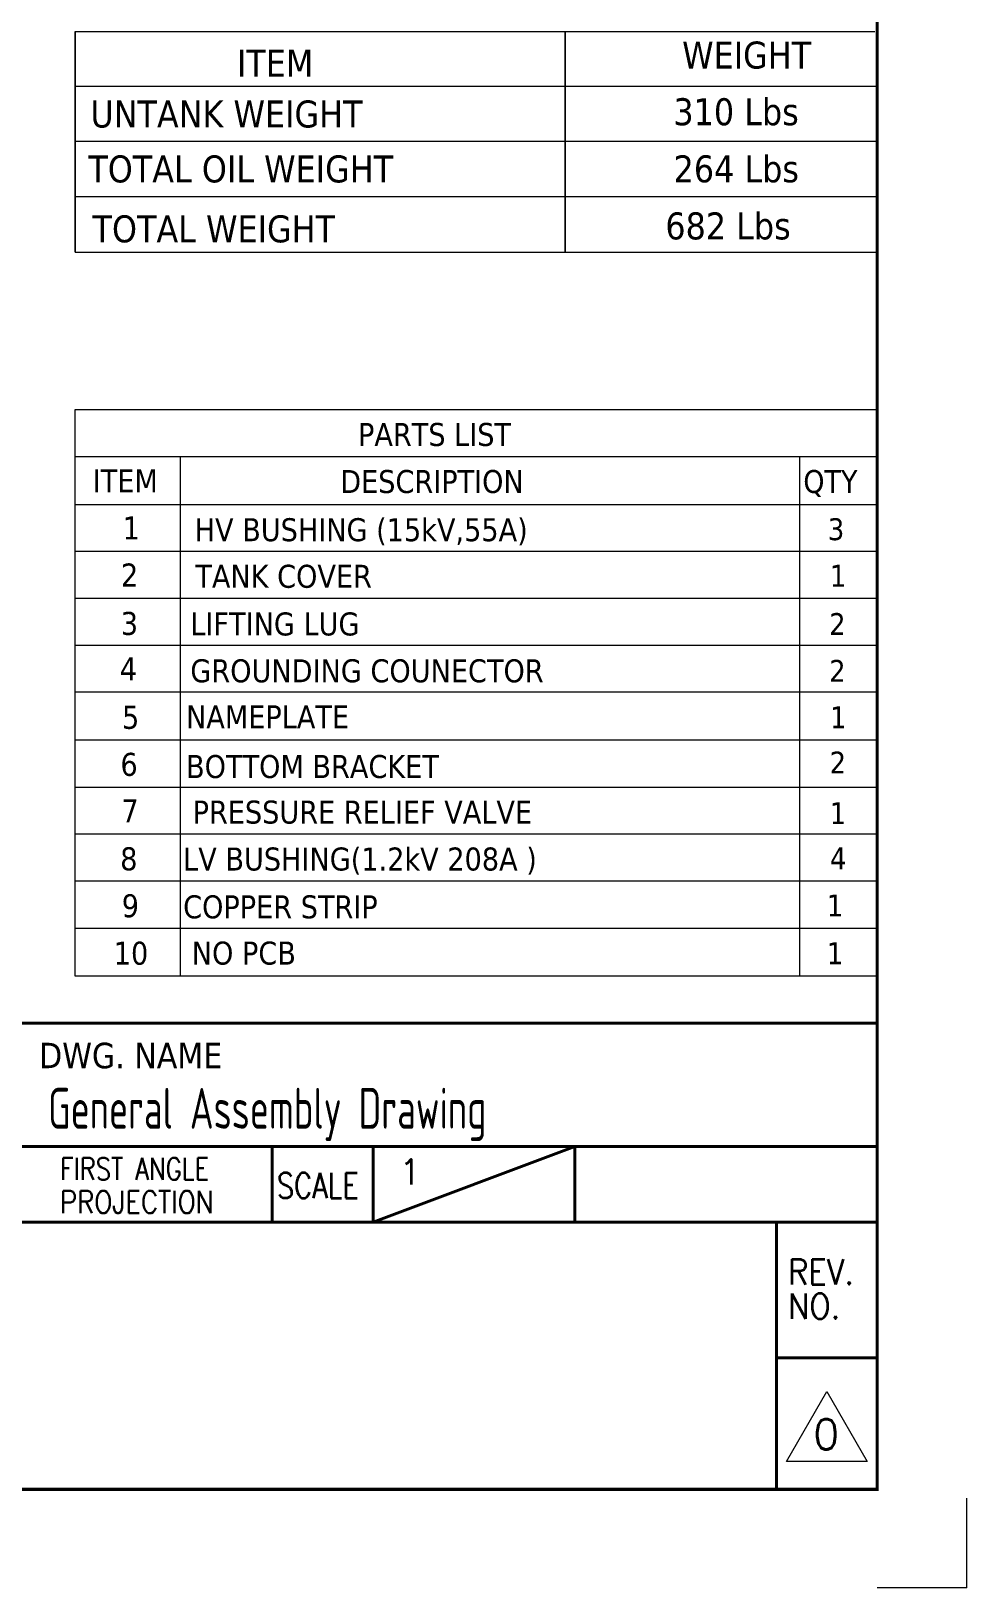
# Model space of a CAD drawing. Header units: millimetres. Extents: x 0 to 6631, y 0 to 4689.
# Drawn here: x 4982 to 6631, y 0 to 2742 of the extents above; entities that cross this region are included whole.
import ezdxf

# ---------------------------------------------------------------- set-up
doc = ezdxf.new("R2010")
doc.units = ezdxf.units.MM
doc.header["$LTSCALE"] = 13
doc.layers.add('1', color=4, linetype='Continuous')
doc.layers.add('2', color=3, linetype='Continuous')
doc.layers.add('paper', color=254, linetype='Continuous', plot=False)
doc.layers.add('铁心', color=3, linetype='Continuous', lineweight=0)
doc.styles.add('ROMANS', font='romans.shx', dxfattribs={"bigfont": 'whgtxt.shx'})
doc.styles.get("Standard").update_dxf_attribs({"font": 'gbenor.shx', "bigfont": 'gbcbig.shx'})
doc.styles.add('Tahoma$001', font='tahoma.ttf', dxfattribs={"height": 2.159784})
doc.styles.add('Tahoma_txtstyle_28.93_0_0', font='tahoma.ttf')
doc.styles.add('Tahoma_txtstyle_30.40_0_0', font='tahoma.ttf')
doc.styles.add('Tahoma_txtstyle_30.51_0_0', font='tahoma.ttf')

msp = doc.modelspace()

# ---------------------------------------------------------------- linework, layer by layer
at = {"layer": '1', "color": 0, "lineweight": 40}
for p, q in [((3808.56, 994.59), (5201.41, 994.59)), ((3808.66, 994.59), (6472.75, 994.59)), ((410.47, 777.52), (6472.75, 777.52)), ((5407.12, 777.52), (5407.12, 644.32)), ((5939.93, 777.52), (5584.72, 644.32)), ((5584.72, 777.52), (5584.72, 644.32)), ((5939.93, 777.52), (5939.93, 644.32)), ((4963.1, 644.32), (6472.75, 644.32)), ((6295.15, 644.32), (6295.15, 173.66)), ((6295.15, 405.12), (6472.75, 405.12))]:
    msp.add_line(p, q, dxfattribs=at)
at = {"layer": '1', "color": 0, "lineweight": 40, "const_width": 5.53}
msp.add_lwpolyline([(410.47, 173.66), (6472.75, 173.66), (6472.75, 4530.93), (410.47, 4530.93), (410.47, 173.66)], dxfattribs=at)
at = {"layer": '2', "lineweight": 13}
for p, q in [((6312.91, 222.52), (6383.95, 345.57)), ((6383.95, 345.57), (6454.99, 222.52)), ((6454.99, 222.52), (6312.91, 222.52))]:
    msp.add_line(p, q, dxfattribs=at)
at = {"layer": 'paper', "lineweight": 13}
for q in [(6630.62, 157.87), (6472.75, 0)]:
    msp.add_line((6630.62, 0), q, dxfattribs=at)
at = {"layer": '铁心', "lineweight": 13}
for p, q in [((5060.15, 2741.1), (5060.15, 2611.82)), ((5060.15, 2611.82), (5060.15, 2741.1)), ((5060.15, 2741.1), (6468.6, 2741.1)), ((5923.29, 2741.1), (5923.29, 2611.82)), ((5923.29, 2611.82), (5923.29, 2741.1)), ((5060.15, 2644.6), (6472.75, 2644.6)), ((5060.15, 2462.51), (5060.15, 2611.82)), ((5060.15, 2611.82), (5060.15, 2462.51)), ((5923.29, 2462.51), (5923.29, 2611.82)), ((5923.29, 2611.82), (5923.29, 2462.51)), ((5060.15, 2547.7), (6472.75, 2547.7)), ((5060.15, 2352.29), (5060.15, 2462.51)), ((5060.15, 2462.51), (5060.15, 2352.29)), ((5060.15, 2450.8), (6472.75, 2450.8)), ((5923.29, 2352.29), (5923.29, 2462.51)), ((5923.29, 2462.51), (5923.29, 2352.29)), ((5060.15, 2352.29), (6472.75, 2352.29)), ((5244.76, 1992.58), (5244.76, 1077.44))]:
    msp.add_line(p, q, dxfattribs=at)
for points in [[(5060.15, 1077.44), (5060.15, 2075.43)], [(5060.15, 2075.43), (6472.75, 2075.43)], [(5060.15, 1992.58), (6472.75, 1992.58)], [(6335.84, 1992.58), (6335.84, 1077.44)], [(5060.15, 1908.01), (6472.75, 1908.01)], [(6472.75, 1825.5), (5060.15, 1825.5)], [(6472.75, 1742.65), (5060.15, 1742.65)], [(6472.75, 1659.8), (5060.15, 1659.8)], [(6472.75, 1577.29), (5060.15, 1577.29)], [(6472.75, 1492.73), (5060.15, 1492.73)], [(6472.75, 1409.88), (5060.15, 1409.88)], [(6472.75, 1327.37), (5060.15, 1327.37)], [(6472.75, 1244.52), (5060.15, 1244.52)], [(5060.15, 1161.67), (6472.75, 1161.67)], [(6472.75, 1077.44), (5060.15, 1077.44)]]:
    msp.add_lwpolyline(points, dxfattribs=at)

# ---------------------------------------------------------------- texts
at = {"layer": '1', "color": 4, "lineweight": 13, "width": 0.76}
msp.add_text('General Assembly Drawing', height=72, dxfattribs=at).set_placement((5012.29, 808.6))
at = {"layer": '2', "lineweight": 13, "style": 'ROMANS'}
for s, height, width, p in [('FIRST ANGLE', 39.0733, 0.8, (5033.2, 718.57)), ('SCALE', 44.402, 0.8, (5414.97, 686.37)), ('PROJECTION', 39.073, 0.86, (5033.2, 660.01)), ('REV.', 44.402, 0.9, (6315.34, 534.42)), ('NO.', 44.402, 0.9, (6315.34, 473.87))]:
    msp.add_text(s, height=height, dxfattribs=dict(at, width=width)).set_placement(p)
msp.add_text('1', height=44.4, dxfattribs=at).set_placement((5630.86, 710.7))
at = {"layer": '2', "color": 4, "lineweight": 13, "style": 'ROMANS'}
msp.add_text('0', height=53.28, dxfattribs=at).set_placement((6360.09, 243.84))
at = {"layer": '铁心', "lineweight": 13}
for s, height, style, p in [('ITEM', 47.513, 'Tahoma_txtstyle_30.51_0_0', (5344.8, 2661.72)), ('UNTANK WEIGHT', 47.5129, 'Tahoma_txtstyle_30.51_0_0', (5086.78, 2572.08)), ('310 Lbs', 47.513, 'Tahoma_txtstyle_30.51_0_0', (6113.69, 2576.05)), ('TOTAL OIL WEIGHT', 47.5129, 'Tahoma_txtstyle_30.51_0_0', (5083.08, 2475.33)), ('264 Lbs', 47.513, 'Tahoma_txtstyle_30.51_0_0', (6114, 2475.51)), ('TOTAL WEIGHT', 47.5129, 'Tahoma_txtstyle_30.51_0_0', (5090.49, 2369.78)), ('682 Lbs', 47.513, 'Tahoma_txtstyle_30.51_0_0', (6099.48, 2375)), ('PARTS LIST', 40.487, 'Tahoma_txtstyle_30.40_0_0', (5558.13, 2011.14)), ('ITEM', 40.487, 'Tahoma_txtstyle_30.40_0_0', (5090.75, 1929.32)), ('DESCRIPTION', 40.487, 'Tahoma_txtstyle_30.40_0_0', (5526.79, 1928.29)), ('QTY', 40.309, 'Tahoma$001', (6342.46, 1928.47)), ('1', 40.49, 'Tahoma_txtstyle_30.40_0_0', (5143.69, 1846.47)), (' HV BUSHING (15kV,55A)', 40.487, 'Tahoma_txtstyle_30.40_0_0', (5255.16, 1843.42)), ('3', 38.52, 'Tahoma_txtstyle_28.93_0_0', (6385.77, 1845.27)), ('2', 40.49, 'Tahoma_txtstyle_30.40_0_0', (5140.6, 1763.62)), ('TANK COVER', 40.487, 'Tahoma_txtstyle_30.40_0_0', (5271.6, 1761.38)), ('1', 38.52, 'Tahoma$001', (6389.21, 1763.28)), ('3', 40.49, 'Tahoma_txtstyle_30.40_0_0', (5140.25, 1678.36)), ('LIFTING LUG', 40.487, 'Tahoma_txtstyle_30.40_0_0', (5262.77, 1677.44)), ('2', 38.52, 'Tahoma_txtstyle_28.93_0_0', (6388.05, 1678.25)), ('4', 40.49, 'Tahoma_txtstyle_30.40_0_0', (5138.53, 1598.26)), ('GROUNDING COUNECTOR', 40.487, 'Tahoma_txtstyle_30.40_0_0', (5262.77, 1594.93)), ('2', 38.52, 'Tahoma_txtstyle_28.93_0_0', (6388.05, 1595.75)), ('5', 40.49, 'Tahoma_txtstyle_30.40_0_0', (5142.43, 1513.01)), ('NAMEPLATE', 40.487, 'Tahoma_txtstyle_30.40_0_0', (5255.16, 1513.87)), ('1', 38.52, 'Tahoma_txtstyle_28.93_0_0', (6389.55, 1513.87)), ('6', 40.49, 'Tahoma_txtstyle_30.40_0_0', (5139.63, 1430.16)), ('BOTTOM BRACKET', 40.487, 'Tahoma_txtstyle_30.40_0_0', (5255.16, 1426.34)), ('2', 38.52, 'Tahoma_txtstyle_28.93_0_0', (6388.9, 1434.34)), ('7', 40.49, 'Tahoma_txtstyle_30.40_0_0', (5141.37, 1348.34)), ('PRESSURE RELIEF VALVE', 40.487, 'Tahoma_txtstyle_30.40_0_0', (5266.79, 1346.08)), ('1', 38.52, 'Tahoma_txtstyle_28.93_0_0', (6389.06, 1345.05)), ('8', 40.49, 'Tahoma_txtstyle_30.40_0_0', (5139.21, 1263.77)), ('LV BUSHING(1.2kV 208A )', 40.487, 'Tahoma_txtstyle_30.40_0_0', (5250.1, 1263.44)), ('4', 38.52, 'Tahoma_txtstyle_28.93_0_0', (6389.55, 1265.49)), ('9', 40.49, 'Tahoma_txtstyle_30.40_0_0', (5141.97, 1181.09)), ('COPPER STRIP', 40.487, 'Tahoma_txtstyle_30.40_0_0', (5250.1, 1179.21)), ('1', 38.52, 'Tahoma_txtstyle_28.93_0_0', (6383.9, 1182.64)), ('10', 40.487, 'Tahoma_txtstyle_30.40_0_0', (5127.88, 1097.55)), (' NO PCB', 40.487, 'Tahoma_txtstyle_30.40_0_0', (5250.1, 1097.74)), ('1', 38.52, 'Tahoma_txtstyle_28.93_0_0', (6383.9, 1098.41)), ('DWG. NAME', 44.861, 'Tahoma_txtstyle_30.40_0_0', (4996.34, 915.19))]:
    msp.add_text(s, height=height, dxfattribs=dict(at, style=style)).set_placement(p)
at = {"layer": '铁心', "lineweight": 13, "insert": (6129.08, 2723.38), "char_height": 47.513, "width": 562.5922, "attachment_point": 1, "style": 'Tahoma_txtstyle_30.51_0_0'}
msp.add_mtext('WEIGHT', dxfattribs=at)

doc.saveas('drawing.dxf')
